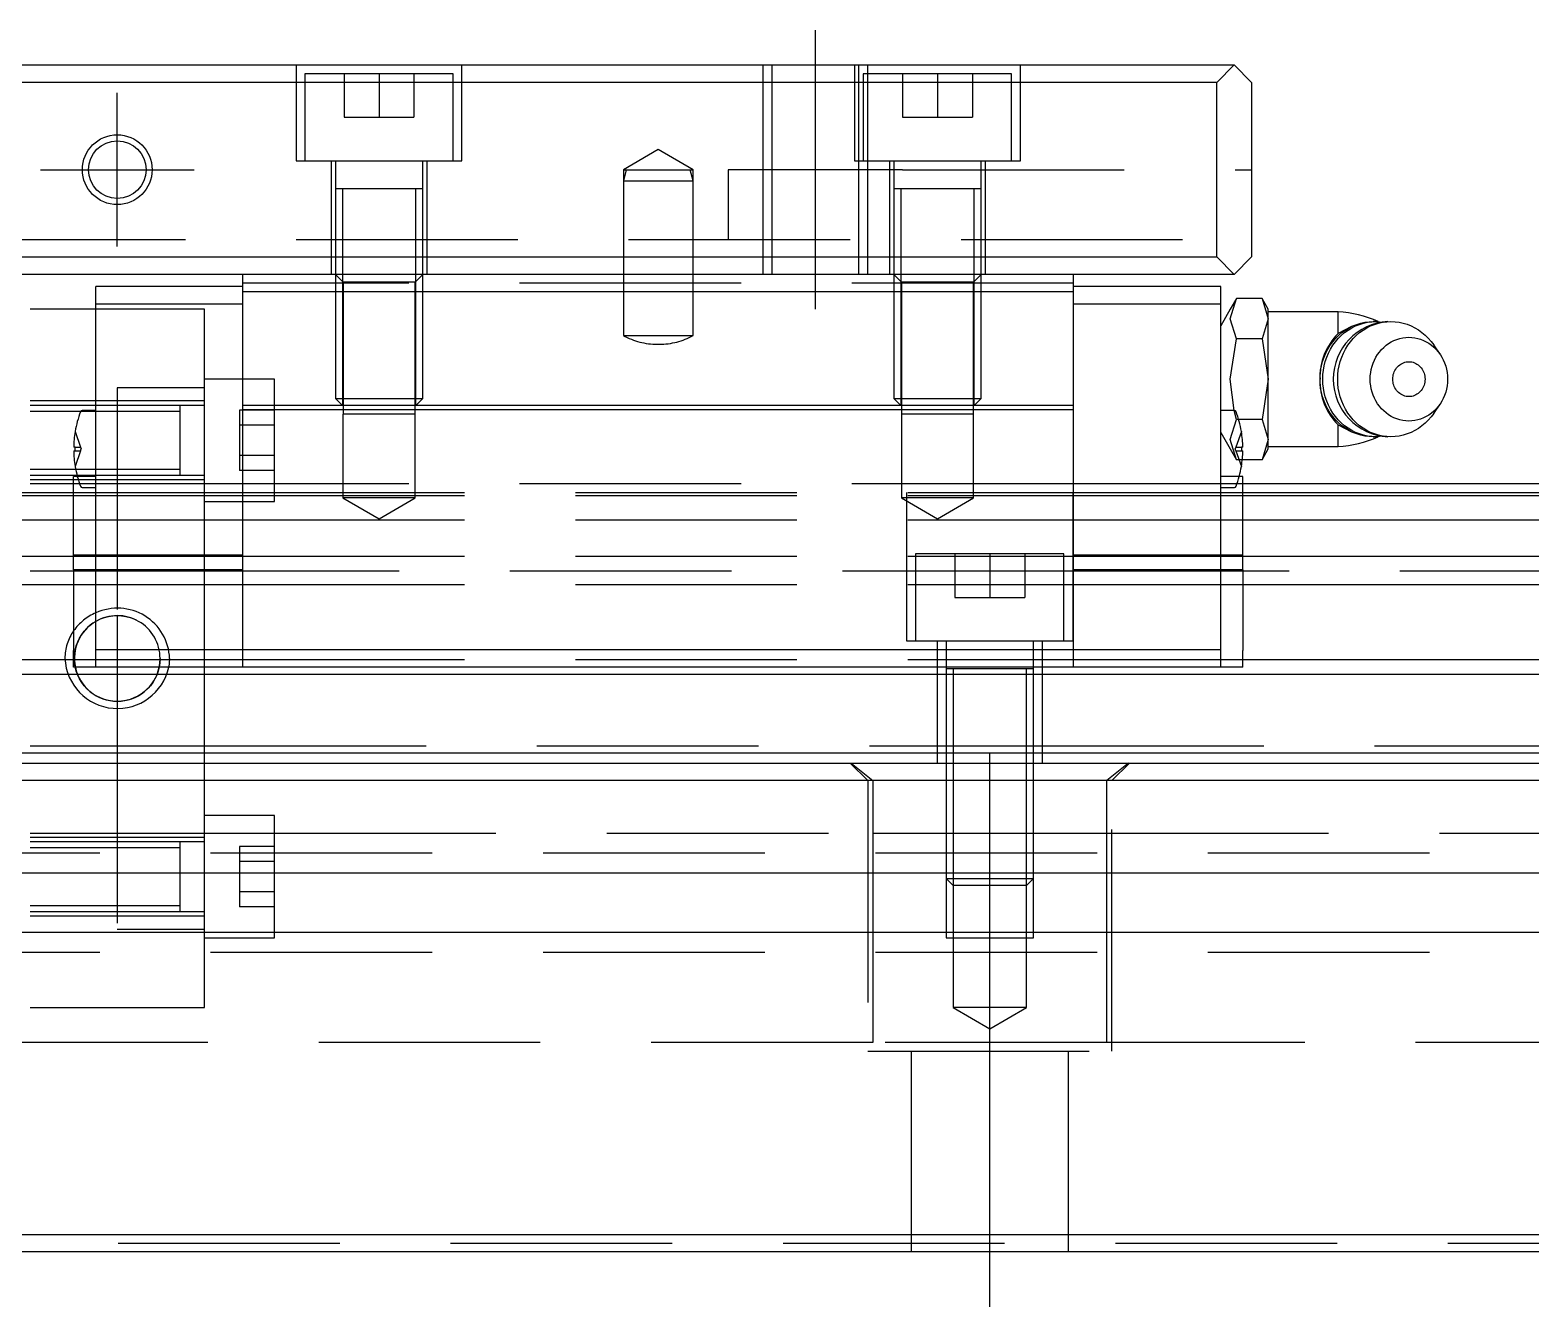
# Model space of a CAD drawing. Extents: x -10 to 750, y -346 to 120.
# Drawn here: x 205 to 291, y -321 to -247.8 of the extents above; entities that cross this region are included whole.
import ezdxf

# ---------------------------------------------------------------- set-up
doc = ezdxf.new("R2010")
doc.units = 0
doc.linetypes.add('CENTER', pattern=[50.8, 31.75, -6.35, 6.35, -6.35])
doc.linetypes.add('DASHED', pattern=[19.05, 12.7, -6.35])
doc.layers.get('0').update_dxf_attribs({"linetype": 'CONTINUOUS'})
doc.layers.add('CENTER', color=1, linetype='CENTER')

msp = doc.modelspace()

# ---------------------------------------------------------------- linework, layer by layer
at = {"color": 7, "linetype": 'CONTINUOUS'}
for p, q in [((126, -249.835), (274, -249.835)), ((274, -249.835), (273, -250.835)), ((275, -250.835), (274, -249.835)), ((273, -250.835), (127, -250.835)), ((273, -260.835), (273, -250.835)), ((275, -250.835), (275, -260.835)), ((259.5, -256.935), (254.5, -256.935)), ((259.5, -256.935), (254.5, -256.935)), ((127, -260.835), (273, -260.835)), ((273, -260.835), (274, -261.835)), ((274, -261.835), (275, -260.835)), ((274, -261.835), (126, -261.835)), ((217.2, -262.835), (217.2, -261.835)), ((264.8, -262.835), (264.8, -261.835)), ((208.768, -263.535), (208.768, -262.535)), ((217.2, -262.535), (208.768, -262.535)), ((217.2, -269.335), (217.2, -262.835)), ((264.8, -262.835), (217.2, -262.835)), ((273.232, -262.535), (264.8, -262.535)), ((264.8, -269.335), (264.8, -262.835)), ((273.232, -263.535), (273.232, -262.535)), ((208.768, -263.835), (205, -263.835)), ((208.768, -283.335), (208.768, -263.535)), ((217.2, -263.535), (208.768, -263.535)), ((273.232, -263.535), (264.8, -263.535)), ((273.232, -283.335), (273.232, -263.535)), ((273.778, -263.835), (273.232, -264.78)), ((274.135, -263.216), (273.778, -263.835)), ((273.778, -264.371), (274.135, -263.216)), ((275.6, -263.216), (274.135, -263.216)), ((275.6, -263.216), (275.599, -263.215)), ((275.957, -263.835), (275.6, -263.216)), ((275.6, -263.216), (275.957, -264.371)), ((275.957, -264.371), (275.957, -263.835)), ((279.957, -263.985), (275.957, -263.985)), ((279.957, -265.222), (279.957, -263.985)), ((274.135, -265.526), (273.778, -264.371)), ((275.957, -264.371), (275.6, -265.526)), ((275.957, -267.835), (275.957, -264.371)), ((280.718, -264.826), (279.957, -265.222)), ((280.376, -265.021), (280.585, -264.895)), ((280.529, -265.021), (280.738, -264.895)), ((280.585, -264.895), (280.802, -264.786)), ((280.738, -264.895), (280.955, -264.786)), ((280.802, -264.786), (281.027, -264.697)), ((280.955, -264.786), (281.18, -264.697)), ((281.027, -264.697), (281.257, -264.626)), ((281.18, -264.697), (281.41, -264.626)), ((281.257, -264.626), (281.492, -264.576)), ((281.388, -265.021), (281.597, -264.895)), ((281.41, -264.626), (281.645, -264.576)), ((281.492, -264.576), (281.729, -264.545)), ((281.597, -264.895), (281.815, -264.786)), ((281.645, -264.576), (281.883, -264.545)), ((281.729, -264.545), (281.969, -264.535)), ((281.815, -264.786), (282.039, -264.697)), ((281.883, -264.545), (282.122, -264.535)), ((282.122, -264.535), (281.969, -264.535)), ((282.039, -264.697), (282.27, -264.626)), ((282.122, -264.535), (282.534, -264.565)), ((282.27, -264.626), (282.504, -264.576)), ((282.504, -264.576), (282.742, -264.545)), ((282.742, -264.545), (282.981, -264.535)), ((282.981, -264.535), (283.219, -264.545)), ((283.219, -264.545), (283.455, -264.575)), ((283.455, -264.575), (283.688, -264.625)), ((283.688, -264.625), (283.916, -264.694)), ((283.916, -264.694), (284.14, -264.782)), ((284.14, -264.782), (284.356, -264.889)), ((284.356, -264.889), (284.563, -265.014)), ((273.778, -267.835), (274.135, -265.526)), ((275.6, -265.526), (274.135, -265.526)), ((275.6, -265.526), (275.957, -267.835)), ((279.502, -265.895), (279.65, -265.692)), ((279.65, -265.692), (279.813, -265.502)), ((279.655, -265.895), (279.803, -265.692)), ((279.803, -265.692), (279.966, -265.502)), ((279.813, -265.502), (279.989, -265.326)), ((279.966, -265.502), (280.142, -265.326)), ((279.989, -265.326), (280.177, -265.165)), ((280.142, -265.326), (280.33, -265.165)), ((280.177, -265.165), (280.376, -265.021)), ((280.33, -265.165), (280.529, -265.021)), ((280.515, -265.895), (280.663, -265.692)), ((280.663, -265.692), (280.826, -265.502)), ((280.826, -265.502), (281.001, -265.326)), ((281.001, -265.326), (281.189, -265.165)), ((281.189, -265.165), (281.388, -265.021)), ((282.851, -265.792), (283.002, -265.7)), ((283.002, -265.7), (283.159, -265.621)), ((283.159, -265.621), (283.322, -265.555)), ((283.322, -265.555), (283.489, -265.503)), ((283.489, -265.503), (283.659, -265.466)), ((283.659, -265.466), (283.831, -265.443)), ((283.831, -265.443), (284.005, -265.435)), ((284.005, -265.435), (284.178, -265.442)), ((284.178, -265.442), (284.351, -265.463)), ((284.351, -265.463), (284.521, -265.498)), ((284.521, -265.498), (284.688, -265.548)), ((284.563, -265.014), (284.762, -265.156)), ((284.688, -265.548), (284.852, -265.613)), ((284.762, -265.156), (284.949, -265.314)), ((284.852, -265.613), (285.01, -265.69)), ((284.949, -265.314), (285.124, -265.488)), ((285.01, -265.69), (285.162, -265.781)), ((285.124, -265.488), (285.287, -265.675)), ((285.287, -265.675), (285.435, -265.876)), ((279.069, -266.815), (279.152, -266.572)), ((279.152, -266.572), (279.252, -266.337)), ((279.222, -266.815), (279.305, -266.572)), ((279.252, -266.337), (279.369, -266.111)), ((279.305, -266.572), (279.405, -266.337)), ((279.369, -266.111), (279.502, -265.895)), ((279.405, -266.337), (279.522, -266.111)), ((279.522, -266.111), (279.655, -265.895)), ((280.082, -266.815), (280.165, -266.572)), ((280.165, -266.572), (280.265, -266.337)), ((280.265, -266.337), (280.382, -266.111)), ((280.382, -266.111), (280.515, -265.895)), ((282.038, -266.748), (282.122, -266.584)), ((282.122, -266.584), (282.218, -266.428)), ((282.218, -266.428), (282.326, -266.28)), ((282.326, -266.28), (282.443, -266.142)), ((282.443, -266.142), (282.57, -266.014)), ((282.57, -266.014), (282.707, -265.897)), ((282.707, -265.897), (282.851, -265.792)), ((285.162, -265.781), (285.307, -265.884)), ((285.307, -265.884), (285.444, -266)), ((285.799, -266.41), (285.435, -265.876)), ((285.444, -266), (285.572, -266.127)), ((285.572, -266.127), (285.691, -266.264)), ((285.691, -266.264), (285.799, -266.41)), ((285.799, -266.41), (285.898, -266.568)), ((285.898, -266.568), (285.985, -266.734)), ((278.929, -267.576), (278.957, -267.319)), ((278.957, -267.319), (279.004, -267.065)), ((279.004, -267.065), (279.069, -266.815)), ((279.082, -267.576), (279.111, -267.319)), ((279.111, -267.319), (279.157, -267.065)), ((279.157, -267.065), (279.222, -266.815)), ((279.942, -267.576), (279.97, -267.319)), ((279.97, -267.319), (280.017, -267.065)), ((280.017, -267.065), (280.082, -266.815)), ((281.804, -267.647), (281.825, -267.461)), ((281.825, -267.461), (281.858, -267.276)), ((281.858, -267.276), (281.905, -267.095)), ((281.905, -267.095), (281.965, -266.919)), ((281.965, -266.919), (282.038, -266.748)), ((283.147, -267.493), (283.177, -267.412)), ((283.177, -267.412), (283.215, -267.335)), ((283.215, -267.335), (283.258, -267.261)), ((283.258, -267.261), (283.307, -267.192)), ((283.307, -267.192), (283.361, -267.128)), ((283.361, -267.128), (283.421, -267.069)), ((283.421, -267.069), (283.485, -267.016)), ((283.485, -267.016), (283.553, -266.969)), ((283.553, -266.969), (283.624, -266.929)), ((283.624, -266.929), (283.699, -266.895)), ((283.699, -266.895), (283.776, -266.869)), ((283.776, -266.869), (283.854, -266.85)), ((283.854, -266.85), (283.934, -266.839)), ((283.934, -266.839), (284.015, -266.835)), ((284.015, -266.835), (284.095, -266.839)), ((284.095, -266.839), (284.175, -266.85)), ((284.175, -266.85), (284.254, -266.869)), ((284.254, -266.869), (284.331, -266.895)), ((284.331, -266.895), (284.405, -266.929)), ((284.405, -266.929), (284.477, -266.969)), ((284.477, -266.969), (284.545, -267.016)), ((284.545, -267.016), (284.609, -267.069)), ((284.609, -267.069), (284.668, -267.128)), ((284.668, -267.128), (284.722, -267.192)), ((284.722, -267.192), (284.771, -267.261)), ((284.771, -267.261), (284.815, -267.335)), ((284.815, -267.335), (284.852, -267.412)), ((284.852, -267.412), (284.883, -267.493)), ((285.985, -266.734), (286.059, -266.907)), ((286.059, -266.907), (286.121, -267.085)), ((286.121, -267.085), (286.169, -267.268)), ((286.169, -267.268), (286.204, -267.455)), ((286.204, -267.455), (286.225, -267.645)), ((274, -269.633), (273.778, -267.835)), ((275.957, -267.835), (275.6, -270.144)), ((275.957, -271.299), (275.957, -267.835)), ((278.92, -267.835), (278.929, -267.576)), ((278.929, -268.094), (278.92, -267.835)), ((278.957, -268.351), (278.929, -268.094)), ((279.073, -267.835), (279.082, -267.576)), ((279.082, -268.094), (279.073, -267.835)), ((279.111, -268.351), (279.082, -268.094)), ((279.933, -267.835), (279.942, -267.576)), ((279.942, -268.094), (279.933, -267.835)), ((279.97, -268.351), (279.942, -268.094)), ((281.797, -267.835), (281.804, -267.647)), ((281.804, -268.023), (281.797, -267.835)), ((281.825, -268.209), (281.804, -268.023)), ((281.858, -268.394), (281.825, -268.209)), ((283.091, -267.835), (283.094, -267.748)), ((283.094, -267.922), (283.091, -267.835)), ((283.094, -267.748), (283.105, -267.661)), ((283.105, -268.009), (283.094, -267.922)), ((283.105, -267.661), (283.122, -267.576)), ((283.122, -268.094), (283.105, -268.009)), ((283.122, -267.576), (283.147, -267.493)), ((283.147, -268.177), (283.122, -268.094)), ((283.177, -268.258), (283.147, -268.177)), ((283.215, -268.335), (283.177, -268.258)), ((283.258, -268.409), (283.215, -268.335)), ((284.815, -268.335), (284.771, -268.409)), ((284.852, -268.258), (284.815, -268.335)), ((284.883, -268.177), (284.852, -268.258)), ((284.883, -267.493), (284.907, -267.576)), ((284.907, -268.094), (284.883, -268.177)), ((284.907, -267.576), (284.925, -267.661)), ((284.925, -268.009), (284.907, -268.094)), ((284.925, -267.661), (284.935, -267.748)), ((284.935, -267.922), (284.925, -268.009)), ((284.935, -267.748), (284.939, -267.835)), ((284.939, -267.835), (284.935, -267.922)), ((286.204, -268.215), (286.169, -268.402)), ((286.225, -268.025), (286.204, -268.215)), ((286.225, -267.645), (286.232, -267.835)), ((286.232, -267.835), (286.225, -268.025)), ((279.004, -268.605), (278.957, -268.351)), ((279.069, -268.855), (279.004, -268.605)), ((279.152, -269.098), (279.069, -268.855)), ((279.157, -268.605), (279.111, -268.351)), ((279.252, -269.333), (279.152, -269.098)), ((279.222, -268.855), (279.157, -268.605)), ((279.305, -269.098), (279.222, -268.855)), ((279.405, -269.333), (279.305, -269.098)), ((280.017, -268.605), (279.97, -268.351)), ((280.082, -268.855), (280.017, -268.605)), ((280.165, -269.098), (280.082, -268.855)), ((280.265, -269.333), (280.165, -269.098)), ((281.905, -268.575), (281.858, -268.394)), ((281.965, -268.751), (281.905, -268.575)), ((282.038, -268.922), (281.965, -268.751)), ((282.122, -269.086), (282.038, -268.922)), ((282.218, -269.242), (282.122, -269.086)), ((283.307, -268.478), (283.258, -268.409)), ((283.361, -268.542), (283.307, -268.478)), ((283.421, -268.601), (283.361, -268.542)), ((283.485, -268.654), (283.421, -268.601)), ((283.553, -268.701), (283.485, -268.654)), ((283.624, -268.741), (283.553, -268.701)), ((283.699, -268.775), (283.624, -268.741)), ((283.776, -268.801), (283.699, -268.775)), ((283.854, -268.82), (283.776, -268.801)), ((283.934, -268.831), (283.854, -268.82)), ((284.015, -268.835), (283.934, -268.831)), ((284.095, -268.831), (284.015, -268.835)), ((284.175, -268.82), (284.095, -268.831)), ((284.254, -268.801), (284.175, -268.82)), ((284.331, -268.775), (284.254, -268.801)), ((284.405, -268.741), (284.331, -268.775)), ((284.477, -268.701), (284.405, -268.741)), ((284.545, -268.654), (284.477, -268.701)), ((284.609, -268.601), (284.545, -268.654)), ((284.668, -268.542), (284.609, -268.601)), ((284.722, -268.478), (284.668, -268.542)), ((284.771, -268.409), (284.722, -268.478)), ((285.898, -269.102), (285.799, -269.26)), ((285.985, -268.936), (285.898, -269.102)), ((286.059, -268.763), (285.985, -268.936)), ((286.121, -268.585), (286.059, -268.763)), ((286.169, -268.402), (286.121, -268.585)), ((208.768, -269.635), (207.986, -269.635)), ((213.6, -271.195), (213.6, -269.335)), ((213.6, -271.335), (213.6, -269.335)), ((217.2, -269.585), (217.2, -269.335)), ((264.8, -269.335), (217.2, -269.335)), ((217.2, -283.335), (217.2, -269.585)), ((264.8, -269.585), (217.2, -269.585)), ((264.8, -269.585), (264.8, -269.335)), ((264.8, -283.335), (264.8, -269.585)), ((274.014, -269.635), (273.232, -269.635)), ((279.369, -269.559), (279.252, -269.333)), ((279.502, -269.775), (279.369, -269.559)), ((279.522, -269.559), (279.405, -269.333)), ((279.65, -269.978), (279.502, -269.775)), ((279.655, -269.775), (279.522, -269.559)), ((279.813, -270.168), (279.65, -269.978)), ((279.803, -269.978), (279.655, -269.775)), ((279.966, -270.168), (279.803, -269.978)), ((280.382, -269.559), (280.265, -269.333)), ((280.515, -269.775), (280.382, -269.559)), ((280.663, -269.978), (280.515, -269.775)), ((280.826, -270.169), (280.663, -269.978)), ((282.326, -269.39), (282.218, -269.242)), ((282.443, -269.528), (282.326, -269.39)), ((282.57, -269.656), (282.443, -269.528)), ((282.707, -269.773), (282.57, -269.656)), ((282.851, -269.878), (282.707, -269.773)), ((283.002, -269.97), (282.851, -269.878)), ((283.159, -270.049), (283.002, -269.97)), ((283.322, -270.115), (283.159, -270.049)), ((284.852, -270.057), (284.688, -270.122)), ((285.01, -269.98), (284.852, -270.057)), ((285.162, -269.889), (285.01, -269.98)), ((285.287, -269.995), (285.124, -270.182)), ((285.307, -269.786), (285.162, -269.889)), ((285.435, -269.794), (285.287, -269.995)), ((285.444, -269.67), (285.307, -269.786)), ((285.435, -269.794), (285.799, -269.26)), ((285.572, -269.543), (285.444, -269.67)), ((285.691, -269.406), (285.572, -269.543)), ((285.799, -269.26), (285.691, -269.406)), ((275.6, -270.144), (274.257, -270.144)), ((275.6, -270.144), (275.957, -271.299)), ((279.989, -270.344), (279.813, -270.168)), ((279.957, -270.448), (280.717, -270.844)), ((279.957, -271.685), (279.957, -270.448)), ((280.142, -270.344), (279.966, -270.168)), ((280.177, -270.505), (279.989, -270.344)), ((280.33, -270.505), (280.142, -270.344)), ((280.376, -270.649), (280.177, -270.505)), ((280.529, -270.649), (280.33, -270.505)), ((280.585, -270.775), (280.376, -270.649)), ((280.738, -270.775), (280.529, -270.649)), ((280.802, -270.884), (280.585, -270.775)), ((280.955, -270.884), (280.738, -270.775)), ((281.027, -270.973), (280.802, -270.884)), ((281.001, -270.344), (280.826, -270.169)), ((281.18, -270.973), (280.955, -270.884)), ((281.189, -270.505), (281.001, -270.344)), ((281.388, -270.649), (281.189, -270.505)), ((281.597, -270.775), (281.388, -270.649)), ((281.815, -270.884), (281.597, -270.775)), ((282.039, -270.974), (281.815, -270.884)), ((283.489, -270.167), (283.322, -270.115)), ((283.659, -270.204), (283.489, -270.167)), ((283.831, -270.227), (283.659, -270.204)), ((284.005, -270.235), (283.831, -270.227)), ((284.14, -270.888), (283.917, -270.976)), ((284.178, -270.228), (284.005, -270.235)), ((284.356, -270.781), (284.14, -270.888)), ((284.351, -270.207), (284.178, -270.228)), ((284.521, -270.172), (284.351, -270.207)), ((284.564, -270.656), (284.356, -270.781)), ((284.688, -270.122), (284.521, -270.172)), ((284.762, -270.514), (284.564, -270.656)), ((284.949, -270.356), (284.762, -270.514)), ((285.124, -270.182), (284.949, -270.356)), ((207.584, -271.735), (207.502, -271.735)), ((207.584, -271.935), (207.584, -271.735)), ((213.6, -271.475), (213.6, -271.195)), ((213.6, -273.334), (213.6, -271.475)), ((274.416, -271.735), (274.416, -271.935)), ((274.498, -271.735), (274.416, -271.735)), ((275.957, -271.299), (275.6, -272.454)), ((275.957, -271.835), (275.957, -271.299)), ((275.957, -271.685), (279.957, -271.685)), ((281.257, -271.044), (281.027, -270.973)), ((281.41, -271.044), (281.18, -270.973)), ((281.492, -271.094), (281.257, -271.044)), ((281.645, -271.094), (281.41, -271.044)), ((281.729, -271.125), (281.492, -271.094)), ((281.883, -271.125), (281.645, -271.094)), ((281.969, -271.135), (281.729, -271.125)), ((282.122, -271.135), (281.883, -271.125)), ((281.969, -271.135), (282.122, -271.135)), ((282.27, -271.044), (282.039, -270.974)), ((282.534, -271.105), (282.122, -271.135)), ((282.505, -271.094), (282.27, -271.044)), ((282.742, -271.125), (282.505, -271.094)), ((282.982, -271.135), (282.742, -271.125)), ((283.219, -271.125), (282.982, -271.135)), ((283.455, -271.095), (283.219, -271.125)), ((283.688, -271.045), (283.455, -271.095)), ((283.917, -270.976), (283.688, -271.045)), ((207.502, -271.935), (207.584, -271.935)), ((274.416, -271.935), (274.498, -271.935)), ((275.6, -272.454), (274.467, -272.454)), ((275.599, -272.455), (275.6, -272.454)), ((275.6, -272.454), (275.957, -271.835)), ((207.5, -276.005), (207.5, -273.405)), ((207.709, -273.405), (207.5, -273.405)), ((213.6, -273.335), (213.6, -273.334)), ((274.5, -273.405), (274.291, -273.405)), ((274.5, -276.005), (274.5, -273.405)), ((192.5, -274.335), (207.5, -274.335)), ((207.986, -274.035), (208.768, -274.035)), ((273.232, -274.035), (274.014, -274.035)), ((328, -273.835), (274.5, -273.835)), ((274.5, -274.335), (400, -274.335)), ((192.5, -274.499), (207.5, -274.499)), ((274.5, -274.499), (400, -274.499)), ((192.5, -275.897), (207.5, -275.897)), ((207.5, -277.918), (207.5, -276.005)), ((274.5, -275.897), (400, -275.897)), ((274.5, -277.918), (274.5, -276.005)), ((192.5, -277.973), (207.5, -277.973)), ((207.5, -278.763), (207.5, -277.918)), ((208.768, -277.918), (207.5, -277.918)), ((274.5, -277.918), (273.232, -277.918)), ((274.5, -278.763), (274.5, -277.918)), ((274.5, -277.973), (400, -277.973)), ((207.5, -278.763), (207.5, -283.373)), ((208.768, -278.763), (207.5, -278.763)), ((274.5, -278.763), (273.232, -278.763)), ((274.5, -278.763), (274.5, -283.373)), ((192.5, -279.594), (207.5, -279.594)), ((274.5, -279.594), (400, -279.594)), ((207.5, -284.335), (207.5, -283.373)), ((208.768, -284.335), (208.768, -283.335)), ((217.2, -283.335), (208.768, -283.335)), ((217.2, -284.335), (217.2, -283.335)), ((264.8, -283.335), (217.2, -283.335)), ((273.232, -283.335), (264.8, -283.335)), ((264.8, -284.335), (264.8, -283.335)), ((273.232, -284.335), (273.232, -283.335)), ((274.5, -284.335), (274.5, -283.373)), ((192.5, -283.887), (207.5, -283.887)), ((208.768, -284.335), (207.5, -284.335)), ((217.2, -284.335), (208.768, -284.335)), ((264.8, -284.335), (217.2, -284.335)), ((273.232, -284.335), (264.8, -284.335)), ((274.5, -284.335), (273.232, -284.335)), ((274.5, -283.887), (400, -283.887)), ((0, -284.735), (400, -284.735)), ((0, -289.235), (400, -289.235)), ((1, -289.835), (399, -289.835)), ((398, -290.835), (2, -290.835)), ((398, -296.135), (2, -296.135)), ((213.6, -298.335), (213.6, -298.334)), ((398, -299.535), (2, -299.535)), ((2, -316.835), (398, -316.835)), ((399, -317.835), (1, -317.835))]:
    msp.add_line(p, q, dxfattribs=at)
at = {"color": 3, "linetype": 'DASHED'}
for p, q in [((220.25, -249.835), (220.25, -255.335)), ((229.75, -255.335), (229.75, -249.835)), ((247, -249.835), (247, -261.835)), ((247.5, -249.835), (247.5, -261.835)), ((252.25, -249.835), (252.25, -255.335)), ((252.5, -261.835), (252.5, -249.835)), ((253, -250.335), (253, -249.835)), ((261.75, -255.335), (261.75, -249.835)), ((220.75, -250.335), (220.75, -255.335)), ((229.25, -250.335), (220.75, -250.335)), ((223, -250.335), (223, -252.835)), ((225, -250.335), (225, -252.835)), ((227, -250.335), (227, -252.835)), ((229.25, -255.335), (229.25, -250.335)), ((252.75, -250.335), (252.75, -255.335)), ((261.25, -250.335), (252.75, -250.335)), ((253, -255.335), (253, -250.335)), ((255, -250.335), (255, -252.835)), ((257, -250.335), (257, -252.835)), ((259, -250.335), (259, -252.835)), ((261.25, -255.335), (261.25, -250.335)), ((223, -252.835), (225, -252.835)), ((225, -252.835), (227, -252.835)), ((255, -252.835), (257, -252.835)), ((257, -252.835), (259, -252.835)), ((220.25, -255.335), (229.75, -255.335)), ((222.25, -255.335), (222.25, -261.835)), ((222.5, -255.335), (222.5, -256.935)), ((227.5, -256.935), (227.5, -255.335)), ((227.75, -261.835), (227.75, -255.335)), ((241, -254.68), (239, -255.835)), ((243, -255.835), (241, -254.68)), ((252.25, -255.335), (261.75, -255.335)), ((253, -261.835), (253, -255.335)), ((254.25, -255.335), (254.25, -261.835)), ((254.5, -255.335), (254.5, -256.935)), ((259.5, -256.935), (259.5, -255.335)), ((259.75, -261.835), (259.75, -255.335)), ((239, -255.835), (239, -256.465)), ((239.169, -255.835), (239, -256.465)), ((239, -255.835), (241, -255.835)), ((241, -255.835), (243, -255.835)), ((243, -256.465), (242.831, -255.835)), ((243, -256.465), (243, -255.835)), ((245, -255.835), (245, -259.835)), ((255, -255.835), (245, -255.835)), ((255, -255.835), (275, -255.835)), ((222.5, -256.93), (222.5, -256.935)), ((222.5, -256.935), (222.5, -261.835)), ((222.5, -256.935), (222.5, -256.94)), ((227.5, -256.935), (222.5, -256.935)), ((227.5, -256.935), (222.5, -256.935)), ((222.9, -256.935), (222.9, -261.835)), ((227.1, -261.835), (227.1, -256.935)), ((227.5, -256.935), (227.5, -256.93)), ((227.5, -261.835), (227.5, -256.935)), ((227.5, -256.94), (227.5, -256.935)), ((239, -256.465), (239, -261.835)), ((239, -256.465), (243, -256.465)), ((243, -261.835), (243, -256.465)), ((254.5, -256.93), (254.5, -256.935)), ((254.5, -256.935), (254.5, -256.94)), ((254.5, -256.935), (254.5, -261.835)), ((259.5, -256.935), (254.5, -256.935)), ((254.9, -256.935), (254.9, -261.835)), ((259.1, -261.835), (259.1, -256.935)), ((259.5, -256.935), (259.5, -256.93)), ((259.5, -256.94), (259.5, -256.935)), ((259.5, -261.835), (259.5, -256.935)), ((125, -259.835), (275, -259.835)), ((222.5, -261.835), (222.938, -262.273)), ((222.5, -261.835), (222.5, -268.935)), ((227.5, -261.835), (222.5, -261.835)), ((222.9, -261.835), (222.9, -269.335)), ((222.938, -262.273), (222.938, -269.835)), ((227.062, -262.273), (222.938, -262.273)), ((227.062, -262.273), (227.5, -261.835)), ((227.062, -269.835), (227.062, -262.273)), ((227.1, -269.335), (227.1, -261.835)), ((227.5, -268.935), (227.5, -261.835)), ((239, -261.835), (239, -265.335)), ((243, -265.335), (243, -261.835)), ((254.5, -261.835), (254.938, -262.273)), ((254.5, -261.835), (254.5, -268.935)), ((259.5, -261.835), (254.5, -261.835)), ((254.9, -261.835), (254.9, -269.335)), ((254.938, -262.273), (254.938, -269.835)), ((259.062, -262.273), (254.938, -262.273)), ((259.062, -262.273), (259.5, -261.835)), ((259.062, -269.835), (259.062, -262.273)), ((259.1, -269.335), (259.1, -261.835)), ((259.5, -268.935), (259.5, -261.835)), ((264.8, -262.335), (217.2, -262.335)), ((215, -263.835), (208.768, -263.835)), ((215, -274.335), (215, -263.835)), ((239, -265.335), (243, -265.335)), ((240.937, -265.835), (241.063, -265.835)), ((215, -268.335), (210, -268.335)), ((210, -268.335), (210, -281.376)), ((217.2, -267.835), (215, -267.835)), ((219, -267.835), (217.2, -267.835)), ((219, -274.835), (219, -267.835)), ((215, -269.085), (205, -269.085)), ((222.5, -268.935), (222.9, -269.335)), ((222.5, -268.935), (227.5, -268.935)), ((227.1, -269.335), (227.5, -268.935)), ((254.5, -268.935), (254.9, -269.335)), ((254.5, -268.935), (259.5, -268.935)), ((259.1, -269.335), (259.5, -268.935)), ((208.768, -269.335), (205, -269.335)), ((207.9, -269.685), (205, -269.685)), ((208.768, -269.685), (207.9, -269.685)), ((213.6, -269.335), (208.768, -269.335)), ((213.6, -269.685), (208.768, -269.685)), ((213.6, -269.335), (213.595, -269.335)), ((213.605, -269.335), (213.6, -269.335)), ((215, -269.335), (213.6, -269.335)), ((213.6, -273.335), (213.6, -269.335)), ((219, -269.603), (217, -269.603)), ((217, -269.603), (217, -270.469)), ((222.933, -269.835), (222.933, -274.635)), ((227.067, -269.835), (222.933, -269.835)), ((227.067, -274.635), (227.067, -269.835)), ((254.933, -269.835), (254.933, -274.635)), ((259.067, -269.835), (254.933, -269.835)), ((259.067, -274.635), (259.067, -269.835)), ((274.135, -270.144), (274, -269.633)), ((207.584, -270.837), (207.9, -271.735)), ((217, -270.469), (217, -272.201)), ((219, -270.469), (217, -270.469)), ((273.232, -270.89), (273.778, -271.835)), ((273.778, -271.299), (274.135, -270.144)), ((274.416, -270.837), (274.1, -271.735)), ((274.257, -270.144), (274.135, -270.144)), ((207.584, -271.735), (207.9, -271.735)), ((207.9, -271.735), (207.935, -271.835)), ((274.135, -272.454), (273.778, -271.299)), ((274.1, -271.735), (274.065, -271.835)), ((274.1, -271.735), (274.416, -271.735)), ((207.9, -271.935), (207.584, -272.833)), ((207.584, -271.935), (207.9, -271.935)), ((207.9, -271.935), (207.935, -271.835)), ((219, -272.201), (217, -272.201)), ((217, -272.201), (217, -273.067)), ((273.778, -271.835), (274.135, -272.454)), ((274.1, -271.935), (274.065, -271.835)), ((274.1, -271.935), (274.416, -272.833)), ((274.1, -271.935), (274.416, -271.935)), ((274.467, -272.454), (274.135, -272.454)), ((205, -272.985), (207.611, -272.985)), ((205, -273.335), (207.691, -273.335)), ((207.611, -272.985), (208.768, -272.985)), ((207.691, -273.335), (208.768, -273.335)), ((208.768, -273.405), (207.709, -273.405)), ((208.768, -272.985), (213.6, -272.985)), ((208.768, -273.335), (213.6, -273.335)), ((213.595, -273.335), (213.6, -273.335)), ((213.6, -273.335), (213.605, -273.335)), ((213.6, -273.335), (215, -273.335)), ((219, -273.067), (217, -273.067)), ((274.291, -273.405), (273.232, -273.405)), ((205, -273.585), (215, -273.585)), ((207.5, -273.835), (205, -273.835)), ((207.843, -273.835), (207.5, -273.835)), ((207.5, -274.335), (208.768, -274.335)), ((208.768, -273.835), (207.843, -273.835)), ((210, -273.835), (208.768, -273.835)), ((208.768, -274.335), (217.2, -274.335)), ((215, -273.835), (210, -273.835)), ((217.2, -273.835), (215, -273.835)), ((215, -284.335), (215, -274.335)), ((264.8, -273.835), (217.2, -273.835)), ((217.2, -274.335), (264.8, -274.335)), ((255.25, -282.835), (255.25, -274.335)), ((264.75, -274.335), (264.75, -282.835)), ((273.232, -273.835), (264.8, -273.835)), ((264.8, -274.335), (273.232, -274.335)), ((274.157, -273.835), (273.232, -273.835)), ((273.232, -274.335), (274.5, -274.335)), ((274.5, -273.835), (274.157, -273.835)), ((207.5, -274.499), (208.768, -274.499)), ((208.768, -274.499), (217.2, -274.499)), ((215, -274.835), (217.2, -274.835)), ((217.2, -274.499), (264.8, -274.499)), ((217.2, -274.835), (219, -274.835)), ((222.933, -274.635), (225, -275.828)), ((227.067, -274.635), (222.933, -274.635)), ((225, -275.828), (227.067, -274.635)), ((254.933, -274.635), (257, -275.828)), ((259.067, -274.635), (254.933, -274.635)), ((257, -275.828), (259.067, -274.635)), ((264.8, -274.499), (273.232, -274.499)), ((273.232, -274.499), (274.5, -274.499)), ((207.5, -275.897), (208.768, -275.897)), ((208.768, -275.897), (217.2, -275.897)), ((217.2, -275.897), (264.8, -275.897)), ((264.8, -275.897), (273.232, -275.897)), ((273.232, -275.897), (274.5, -275.897)), ((207.5, -277.973), (208.768, -277.973)), ((217.2, -277.918), (208.768, -277.918)), ((208.768, -277.973), (217.2, -277.973)), ((217.2, -277.973), (264.8, -277.973)), ((255.75, -277.835), (255.75, -282.835)), ((264.25, -277.835), (255.75, -277.835)), ((258, -277.835), (258, -280.335)), ((260, -277.835), (260, -280.335)), ((262, -277.835), (262, -280.335)), ((264.25, -282.835), (264.25, -277.835)), ((273.232, -277.918), (264.8, -277.918)), ((264.8, -277.973), (273.232, -277.973)), ((273.232, -277.973), (274.5, -277.973)), ((207.5, -278.835), (205, -278.835)), ((208.768, -278.835), (207.5, -278.835)), ((217.2, -278.763), (208.768, -278.763)), ((215, -278.835), (208.768, -278.835)), ((217.2, -278.835), (215, -278.835)), ((264.25, -278.835), (217.2, -278.835)), ((264.75, -278.835), (264.25, -278.835)), ((264.8, -278.835), (264.75, -278.835)), ((273.232, -278.763), (264.8, -278.763)), ((273.232, -278.835), (264.8, -278.835)), ((274.5, -278.835), (273.232, -278.835)), ((315.25, -278.835), (274.5, -278.835)), ((207.5, -279.594), (208.768, -279.594)), ((208.768, -279.594), (217.2, -279.594)), ((217.2, -279.594), (264.8, -279.594)), ((258, -280.335), (260, -280.335)), ((260, -280.335), (262, -280.335)), ((264.8, -279.594), (273.232, -279.594)), ((273.232, -279.594), (274.5, -279.594)), ((210, -281.376), (210, -284.335)), ((264.75, -282.835), (255.25, -282.835)), ((257, -284.335), (257, -282.835)), ((257.5, -282.835), (257.5, -284.335)), ((262.5, -284.335), (262.5, -282.835)), ((263, -282.835), (263, -284.335)), ((207.5, -283.887), (208.768, -283.887)), ((208.768, -283.887), (217.2, -283.887)), ((210, -284.335), (210, -286.288)), ((213, -283.835), (212.954, -284.335)), ((215, -289.835), (215, -284.335)), ((217.2, -283.887), (264.8, -283.887)), ((257, -289.835), (257, -284.335)), ((257.5, -284.335), (257.5, -284.435)), ((257.5, -284.43), (257.5, -284.435)), ((257.5, -284.435), (257.5, -289.835)), ((257.5, -284.435), (257.5, -284.44)), ((262.5, -284.435), (257.5, -284.435)), ((257.9, -284.435), (257.9, -289.835)), ((262.1, -289.835), (262.1, -284.435)), ((262.5, -284.435), (262.5, -284.335)), ((262.5, -284.435), (262.5, -284.43)), ((262.5, -289.835), (262.5, -284.435)), ((262.5, -284.44), (262.5, -284.435)), ((263, -284.335), (263, -289.835)), ((264.8, -283.887), (273.232, -283.887)), ((273.232, -283.887), (274.5, -283.887)), ((210, -286.293), (210, -299.335)), ((205, -288.835), (215, -288.835)), ((215, -288.835), (257, -288.835)), ((257, -288.835), (257.5, -288.835)), ((257.5, -288.835), (257.9, -288.835)), ((257.9, -288.835), (262.1, -288.835)), ((262.1, -288.835), (262.5, -288.835)), ((262.5, -288.835), (263, -288.835)), ((263, -288.835), (317, -288.835)), ((215, -296.135), (215, -289.835)), ((252, -289.835), (253, -290.835)), ((252.063, -289.835), (253.292, -290.835)), ((257.5, -289.835), (257.5, -296.135)), ((257.5, -289.835), (257.5, -296.135)), ((257.9, -289.835), (257.9, -296.135)), ((262.1, -296.135), (262.1, -289.835)), ((262.5, -296.135), (262.5, -289.835)), ((262.5, -296.135), (262.5, -289.835)), ((267.937, -289.835), (266.708, -290.835)), ((267, -290.835), (268, -289.835)), ((253, -290.835), (253, -306.335)), ((253.292, -290.835), (253.292, -296.135)), ((266.708, -296.135), (266.708, -290.835)), ((267, -306.335), (267, -290.835)), ((219, -292.835), (215, -292.835)), ((219, -296.135), (219, -292.835)), ((205, -293.835), (210, -293.835)), ((215, -294.085), (205, -294.085)), ((210, -293.835), (215, -293.835)), ((215, -293.835), (219, -293.835)), ((219, -293.835), (253.292, -293.835)), ((253.292, -293.835), (257.5, -293.835)), ((257.5, -293.835), (257.9, -293.835)), ((257.9, -293.835), (262.1, -293.835)), ((262.1, -293.835), (262.5, -293.835)), ((262.5, -293.835), (266.708, -293.835)), ((266.708, -293.835), (317.5, -293.835)), ((399.5, -294.985), (0.5, -294.985)), ((213.6, -294.335), (205, -294.335)), ((213.6, -294.685), (205, -294.685)), ((213.6, -294.335), (213.595, -294.335)), ((215, -294.335), (213.6, -294.335)), ((213.605, -294.335), (213.6, -294.335)), ((213.6, -296.135), (213.6, -294.335)), ((213.6, -298.335), (213.6, -294.335)), ((213.6, -296.335), (213.6, -294.335)), ((219, -294.603), (217, -294.603)), ((217, -294.603), (217, -295.469)), ((219, -295.469), (217, -295.469)), ((217, -295.469), (217, -297.201)), ((213.6, -296.195), (213.6, -296.135)), ((213.6, -296.475), (213.6, -296.195)), ((213.6, -298.334), (213.6, -296.475)), ((215, -299.535), (215, -296.135)), ((219, -299.535), (219, -296.135)), ((253.292, -296.135), (253.292, -299.535)), ((257.5, -296.135), (257.5, -296.435)), ((257.5, -296.135), (257.5, -296.435)), ((257.5, -296.435), (257.9, -296.835)), ((257.5, -296.435), (257.5, -299.535)), ((257.5, -296.435), (262.5, -296.435)), ((257.9, -296.135), (257.9, -296.835)), ((262.1, -296.835), (262.1, -296.135)), ((262.1, -296.835), (262.5, -296.435)), ((262.5, -296.435), (262.5, -296.135)), ((262.5, -296.435), (262.5, -296.135)), ((262.5, -299.535), (262.5, -296.435)), ((266.708, -299.535), (266.708, -296.135)), ((217, -297.201), (217, -298.067)), ((219, -297.201), (217, -297.201)), ((257.9, -296.835), (257.9, -299.835)), ((262.1, -296.835), (257.9, -296.835)), ((262.1, -299.835), (262.1, -296.835)), ((205, -297.985), (213.6, -297.985)), ((205, -298.335), (213.6, -298.335)), ((213.595, -298.335), (213.6, -298.335)), ((213.6, -298.335), (215, -298.335)), ((213.6, -298.335), (213.605, -298.335)), ((219, -298.067), (217, -298.067)), ((205, -298.585), (215, -298.585)), ((210, -299.335), (215, -299.335)), ((215, -303.835), (215, -299.535)), ((215, -299.835), (219, -299.835)), ((219, -299.835), (219, -299.535)), ((253.292, -299.535), (253.292, -305.835)), ((257.5, -299.535), (257.5, -299.835)), ((257.5, -299.835), (262.5, -299.835)), ((257.9, -299.835), (257.9, -303.835)), ((262.1, -303.835), (262.1, -299.835)), ((262.5, -299.835), (262.5, -299.535)), ((266.708, -305.835), (266.708, -299.535)), ((399.5, -300.685), (0.5, -300.685)), ((205, -303.835), (215, -303.835)), ((257.9, -303.835), (260, -305.047)), ((262.1, -303.835), (257.9, -303.835)), ((260, -305.047), (262.1, -303.835)), ((253.292, -305.835), (146.708, -305.835)), ((266.708, -305.835), (253.292, -305.835)), ((373.292, -305.835), (266.708, -305.835)), ((253, -306.335), (267, -306.335)), ((255.5, -306.335), (255.5, -317.835)), ((264.5, -317.835), (264.5, -306.335)), ((0.5, -317.335), (399.5, -317.335))]:
    msp.add_line(p, q, dxfattribs=at)
at = {"color": 3, "linetype": 'CONTINUOUS'}
msp.add_circle((210, -255.835), 2, dxfattribs=at)
at = {"color": 7, "linetype": 'CONTINUOUS'}
msp.add_circle((210, -255.835), 1.65, dxfattribs=at)
at = {"color": 3, "linetype": 'DASHED'}
msp.add_circle((210, -283.835), 2.458, dxfattribs=at)
at = {"color": 7, "linetype": 'CONTINUOUS'}
for centre, radius, start, end in [((279.729, -269.981), 6, 65.106, 87.82141), ((282.981, -267.835), 3.3, 92.91343, 180.00002), ((282.403, -267.705), 3.485, 134.56639, 182.18458), ((282.373, -267.977), 3.456, 177.7054, 225.64142), ((282.981, -267.835), 3.3, 179.99998, 267.06257), ((213.5, -271.835), 6, 159.14941, 170.40593), ((207.986, -269.735), 0.1, 90, 159.14941), ((274.014, -269.735), 0.1, 20.85059, 90), ((268.5, -271.835), 6, 9.59407, 20.85059), ((213.5, -271.835), 5.999, 170.42033, 179.04489), ((268.5, -271.835), 5.999, 0.95511, 9.57967), ((279.729, -265.689), 6, 272.17859, 294.894), ((213.5, -271.835), 5.999, 180.95511, 189.57967), ((268.5, -271.835), 5.999, 350.42033, 359.04489), ((213.5, -271.835), 6, 189.59407, 200.85059), ((268.5, -271.835), 6, 339.14941, 350.40593), ((207.986, -273.935), 0.1, 200.85059, 270), ((274.014, -273.935), 0.1, 270, 339.14941)]:
    msp.add_arc(centre, radius, start, end, dxfattribs=at)
at = {"color": 3, "linetype": 'DASHED'}
for centre, radius, start, end in [((240.937, -261.835), 4, 241.03047, 270), ((241.063, -261.835), 4, 270, 298.96953), ((209.935, -283.961), 2.975, 113.10856, 144.95993), ((210.013, -283.941), 2.988, 2.04049, 114.63692), ((210, -283.835), 2.453, 120.14167, 191.75878), ((210, -283.835), 2.453, 0, 120.14167), ((209.771, -283.84), 2.771, 145.063, 179.89106), ((210.01, -283.687), 3.014, 182.80691, 347.59121), ((210, -283.835), 2.453, 191.75878, 348.24122), ((210, -283.835), 2.453, 348.24122, 0)]:
    msp.add_arc(centre, radius, start, end, dxfattribs=at)
at = {"layer": 'CENTER', "color": 1, "linetype": 'CENTER'}
for p, q in [((250, -247.835), (250, -263.835)), ((210, -260.235), (210, -251.435)), ((205.6, -255.835), (214.4, -255.835)), ((260, -320.985), (260, -288.185))]:
    msp.add_line(p, q, dxfattribs=at)

doc.saveas('drawing.dxf')
